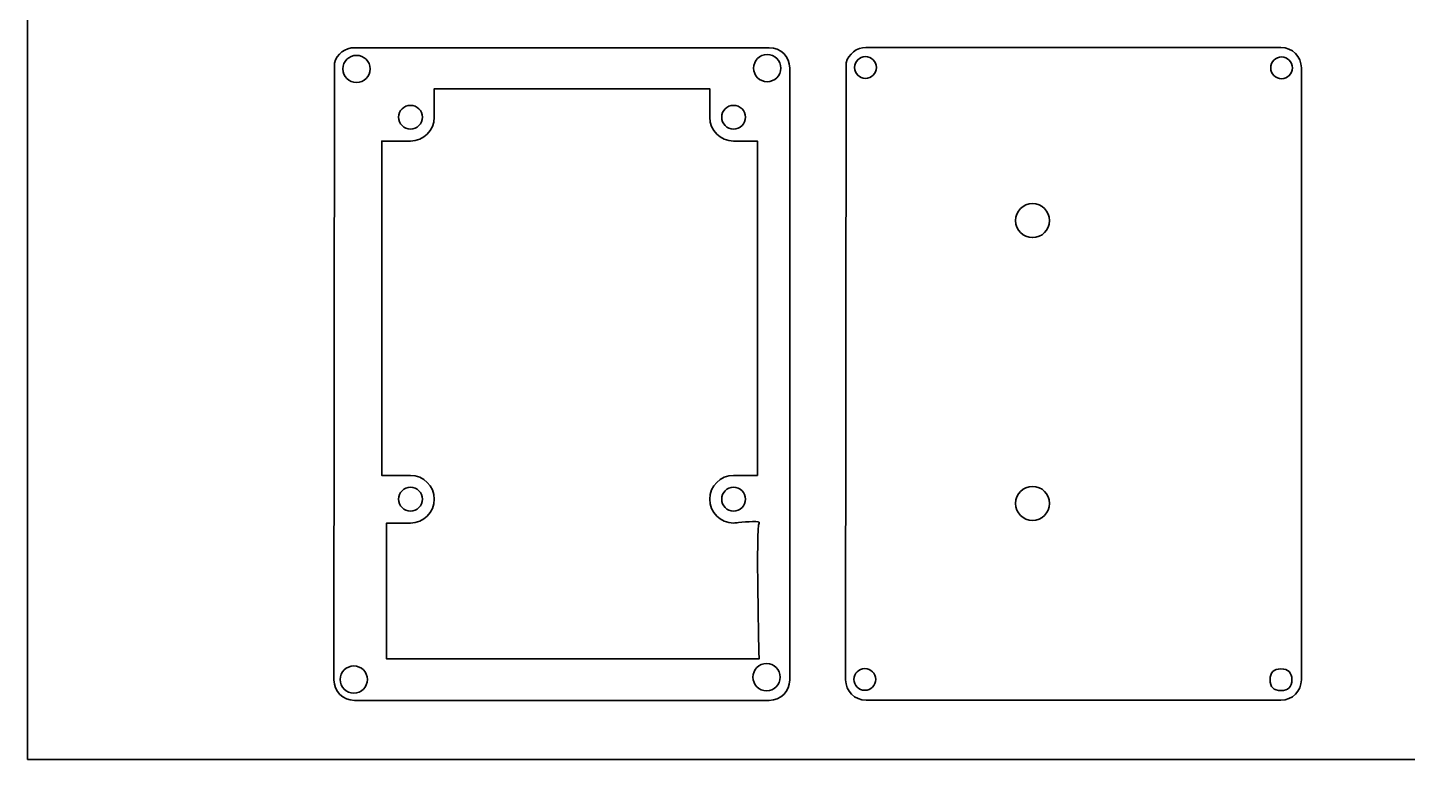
# Model space of a CAD drawing. Header units: inches. Extents: x -163 to 429, y 207 to 456.
# Drawn here: x 61.7 to 264.5, y 206.7 to 314.3 of the extents above; entities that cross this region are included whole.
import ezdxf

# ---------------------------------------------------------------- set-up
doc = ezdxf.new("R2010")
doc.units = ezdxf.units.IN
doc.header["$MEASUREMENT"] = 0
doc.layers.add('Livello 1', color=7, linetype='Continuous')

# ---------------------------------------------------------------- blocks, each defined once
blk = doc.blocks.new('block 15')
at = {"layer": 'Livello 1', "color": 250, "lineweight": 35}
blk.add_lwpolyline([(106.86, 309.08), (106.77, 218.37)], dxfattribs=at)
blk = doc.blocks.new('block 14')
at = {"layer": 'Livello 1'}
blk.add_blockref('block 15', (0, 0), dxfattribs=at)
blk = doc.blocks.new('block 17')
at = {"layer": 'Livello 1', "color": 250, "lineweight": 35}
blk.add_open_spline([(106.77, 218.37), (106.77, 216.71), (108.11, 215.37), (109.77, 215.37), (109.77, 215.37), (109.77, 215.37), (109.77, 215.37), (109.77, 215.37), (109.77, 215.37), (109.77, 215.37)], degree=3, knots=[0, 0, 0, 0, 1, 1, 1, 2, 2, 2, 3, 3, 3, 3], dxfattribs=at)
blk = doc.blocks.new('block 16')
at = {"layer": 'Livello 1'}
blk.add_blockref('block 17', (0, 0), dxfattribs=at)
blk = doc.blocks.new('block 19')
at = {"layer": 'Livello 1', "color": 250, "lineweight": 35}
blk.add_lwpolyline([(109.77, 215.37), (170.75, 215.37)], dxfattribs=at)
blk = doc.blocks.new('block 18')
at = {"layer": 'Livello 1'}
blk.add_blockref('block 19', (0, 0), dxfattribs=at)
blk = doc.blocks.new('block 21')
at = {"layer": 'Livello 1', "color": 250, "lineweight": 35}
blk.add_open_spline([(170.75, 215.37), (172.41, 215.37), (173.75, 216.71), (173.75, 218.37), (173.75, 218.37), (173.75, 218.37), (173.75, 218.37), (173.75, 218.37), (173.75, 218.37), (173.75, 218.37)], degree=3, knots=[0, 0, 0, 0, 1, 1, 1, 2, 2, 2, 3, 3, 3, 3], dxfattribs=at)
blk = doc.blocks.new('block 20')
at = {"layer": 'Livello 1'}
blk.add_blockref('block 21', (0, 0), dxfattribs=at)
blk = doc.blocks.new('block 23')
at = {"layer": 'Livello 1', "color": 250, "lineweight": 35}
blk.add_lwpolyline([(173.75, 218.37), (173.75, 308.35)], dxfattribs=at)
blk = doc.blocks.new('block 22')
at = {"layer": 'Livello 1'}
blk.add_blockref('block 23', (0, 0), dxfattribs=at)
blk = doc.blocks.new('block 25')
at = {"layer": 'Livello 1', "color": 250, "lineweight": 35}
blk.add_open_spline([(173.75, 308.35), (173.75, 310), (172.41, 311.34), (170.75, 311.34), (170.75, 311.34), (170.75, 311.34), (170.75, 311.34), (170.75, 311.34), (170.75, 311.34), (170.75, 311.34)], degree=3, knots=[0, 0, 0, 0, 1, 1, 1, 2, 2, 2, 3, 3, 3, 3], dxfattribs=at)
blk = doc.blocks.new('block 24')
at = {"layer": 'Livello 1'}
blk.add_blockref('block 25', (0, 0), dxfattribs=at)
blk = doc.blocks.new('block 27')
at = {"layer": 'Livello 1', "color": 250, "lineweight": 35}
blk.add_lwpolyline([(170.75, 311.34), (109.77, 311.34)], dxfattribs=at)
blk = doc.blocks.new('block 26')
at = {"layer": 'Livello 1'}
blk.add_blockref('block 27', (0, 0), dxfattribs=at)
blk = doc.blocks.new('block 29')
at = {"layer": 'Livello 1', "color": 250, "lineweight": 35}
blk.add_open_spline([(109.77, 311.34), (108.44, 311.38), (107.15, 310.37), (106.86, 309.08)], degree=3, dxfattribs=at)
blk = doc.blocks.new('block 28')
at = {"layer": 'Livello 1'}
blk.add_blockref('block 29', (0, 0), dxfattribs=at)
blk = doc.blocks.new('block 13')
at = {"layer": 'Livello 1'}
for name in ['block 28', 'block 26', 'block 24', 'block 14', 'block 22', 'block 16', 'block 20', 'block 18']:
    blk.add_blockref(name, (0, 0), dxfattribs=at)
blk = doc.blocks.new('block 30')
at = {"layer": 'Livello 1', "color": 250, "lineweight": 35}
blk.add_open_spline([(166.21, 241.53), (165.98, 241.48), (165.75, 241.45), (165.5, 241.45), (163.57, 241.45), (162, 243.02), (162, 244.95), (162, 246.89), (163.57, 248.45), (165.5, 248.45), (165.5, 248.45), (169, 248.45), (169, 248.45), (169, 248.45), (169, 297.61), (169, 297.61), (169, 297.61), (165.5, 297.61), (165.5, 297.61), (163.57, 297.61), (162, 299.18), (162, 301.11), (162, 301.11), (162, 305.3), (162, 305.3), (162, 305.3), (121.51, 305.3), (121.51, 305.3), (121.51, 305.3), (121.51, 301.11), (121.51, 301.11), (121.51, 299.18), (119.94, 297.61), (118.01, 297.61), (118.01, 297.61), (113.79, 297.61), (113.79, 297.61), (113.79, 297.61), (113.79, 296.14), (113.79, 296.14), (113.79, 296.14), (113.79, 248.45), (113.79, 248.45), (113.79, 248.45), (118.01, 248.45), (118.01, 248.45), (119.94, 248.45), (121.51, 246.89), (121.51, 244.95), (121.51, 243.02), (119.94, 241.45), (118.01, 241.45), (118.01, 241.45), (114.51, 241.45), (114.51, 241.45), (114.51, 241.45), (114.51, 221.47), (114.51, 221.47), (114.51, 221.47), (169.24, 221.47), (169.24, 221.47), (169.24, 221.47), (168.77, 240.98), (169.24, 241.45), (169.59, 241.8), (167.39, 241.64), (166.21, 241.53)], degree=3, knots=[0, 0, 0, 0, 1, 1, 1, 2, 2, 2, 3, 3, 3, 4, 4, 4, 5, 5, 5, 6, 6, 6, 7, 7, 7, 8, 8, 8, 9, 9, 9, 10, 10, 10, 11, 11, 11, 12, 12, 12, 13, 13, 13, 14, 14, 14, 15, 15, 15, 16, 16, 16, 17, 17, 17, 18, 18, 18, 19, 19, 19, 20, 20, 20, 21, 21, 21, 22, 22, 22, 22], dxfattribs=at)
blk = doc.blocks.new('block 12')
at = {"layer": 'Livello 1', "color": 250, "lineweight": 35}
for points in [[(119.76, 301.11), (119.76, 300.15), (118.98, 299.36), (118.01, 299.36), (117.05, 299.36), (116.26, 300.15), (116.26, 301.11), (116.26, 302.08), (117.05, 302.86), (118.01, 302.86), (118.98, 302.86), (119.76, 302.08), (119.76, 301.11)], [(167.25, 301.11), (167.25, 300.15), (166.47, 299.36), (165.5, 299.36), (164.54, 299.36), (163.75, 300.15), (163.75, 301.11), (163.75, 302.08), (164.54, 302.86), (165.5, 302.86), (166.47, 302.86), (167.25, 302.08), (167.25, 301.11)], [(119.76, 244.95), (119.76, 243.99), (118.98, 243.2), (118.01, 243.2), (117.05, 243.2), (116.26, 243.99), (116.26, 244.95), (116.26, 245.92), (117.05, 246.7), (118.01, 246.7), (118.98, 246.7), (119.76, 245.92), (119.76, 244.95)], [(167.25, 244.95), (167.25, 243.99), (166.47, 243.2), (165.5, 243.2), (164.54, 243.2), (163.75, 243.99), (163.75, 244.95), (163.75, 245.92), (164.54, 246.7), (165.5, 246.7), (166.47, 246.7), (167.25, 245.92), (167.25, 244.95)]]:
    blk.add_open_spline(points, degree=3, knots=[0, 0, 0, 0, 1, 1, 1, 2, 2, 2, 3, 3, 3, 4, 4, 4, 4], dxfattribs=at)
at = {"layer": 'Livello 1'}
for name in ['block 13', 'block 30']:
    blk.add_blockref(name, (0, 0), dxfattribs=at)
blk = doc.blocks.new('block 31')
at = {"layer": 'Livello 1', "color": 250, "lineweight": 35}
blk.add_open_spline([(209.44, 246.83), (210.82, 246.83), (211.94, 245.72), (211.94, 244.33), (211.94, 244.33), (211.94, 244.33), (211.94, 244.33), (211.94, 242.95), (210.82, 241.83), (209.44, 241.83), (209.44, 241.83), (209.44, 241.83), (209.44, 241.83), (208.06, 241.83), (206.94, 242.95), (206.94, 244.33), (206.94, 244.33), (206.94, 244.33), (206.94, 244.33), (206.94, 245.72), (208.06, 246.83), (209.44, 246.83)], degree=3, knots=[0, 0, 0, 0, 1, 1, 1, 2, 2, 2, 3, 3, 3, 4, 4, 4, 5, 5, 5, 6, 6, 6, 7, 7, 7, 7], dxfattribs=at)
blk = doc.blocks.new('block 32')
at = {"layer": 'Livello 1', "color": 250, "lineweight": 35}
blk.add_open_spline([(209.44, 288.41), (210.82, 288.41), (211.94, 287.29), (211.94, 285.91), (211.94, 285.91), (211.94, 285.91), (211.94, 285.91), (211.94, 284.53), (210.82, 283.41), (209.44, 283.41), (209.44, 283.41), (209.44, 283.41), (209.44, 283.41), (208.06, 283.41), (206.94, 284.53), (206.94, 285.91), (206.94, 285.91), (206.94, 285.91), (206.94, 285.91), (206.94, 287.29), (208.06, 288.41), (209.44, 288.41)], degree=3, knots=[0, 0, 0, 0, 1, 1, 1, 2, 2, 2, 3, 3, 3, 4, 4, 4, 5, 5, 5, 6, 6, 6, 7, 7, 7, 7], dxfattribs=at)
blk = doc.blocks.new('block 34')
at = {"layer": 'Livello 1', "color": 250, "lineweight": 35}
blk.add_lwpolyline([(182.06, 309.11), (181.97, 218.4)], dxfattribs=at)
blk = doc.blocks.new('block 33')
at = {"layer": 'Livello 1'}
blk.add_blockref('block 34', (0, 0), dxfattribs=at)
blk = doc.blocks.new('block 36')
at = {"layer": 'Livello 1', "color": 250, "lineweight": 35}
blk.add_open_spline([(181.97, 218.4), (181.97, 216.74), (183.31, 215.4), (184.97, 215.4), (184.97, 215.4), (184.97, 215.4), (184.97, 215.4), (184.97, 215.4), (184.97, 215.4), (184.97, 215.4)], degree=3, knots=[0, 0, 0, 0, 1, 1, 1, 2, 2, 2, 3, 3, 3, 3], dxfattribs=at)
blk = doc.blocks.new('block 35')
at = {"layer": 'Livello 1'}
blk.add_blockref('block 36', (0, 0), dxfattribs=at)
blk = doc.blocks.new('block 38')
at = {"layer": 'Livello 1', "color": 250, "lineweight": 35}
blk.add_lwpolyline([(184.97, 215.4), (245.95, 215.4)], dxfattribs=at)
blk = doc.blocks.new('block 37')
at = {"layer": 'Livello 1'}
blk.add_blockref('block 38', (0, 0), dxfattribs=at)
blk = doc.blocks.new('block 40')
at = {"layer": 'Livello 1', "color": 250, "lineweight": 35}
blk.add_open_spline([(245.95, 215.4), (247.61, 215.4), (248.95, 216.74), (248.95, 218.4), (248.95, 218.4), (248.95, 218.4), (248.95, 218.4), (248.95, 218.4), (248.95, 218.4), (248.95, 218.4)], degree=3, knots=[0, 0, 0, 0, 1, 1, 1, 2, 2, 2, 3, 3, 3, 3], dxfattribs=at)
blk = doc.blocks.new('block 39')
at = {"layer": 'Livello 1'}
blk.add_blockref('block 40', (0, 0), dxfattribs=at)
blk = doc.blocks.new('block 42')
at = {"layer": 'Livello 1', "color": 250, "lineweight": 35}
blk.add_lwpolyline([(248.95, 218.4), (248.95, 308.37)], dxfattribs=at)
blk = doc.blocks.new('block 41')
at = {"layer": 'Livello 1'}
blk.add_blockref('block 42', (0, 0), dxfattribs=at)
blk = doc.blocks.new('block 44')
at = {"layer": 'Livello 1', "color": 250, "lineweight": 35}
blk.add_open_spline([(248.95, 308.37), (248.95, 310.03), (247.6, 311.37), (245.95, 311.37), (245.95, 311.37), (245.95, 311.37), (245.95, 311.37), (245.95, 311.37), (245.95, 311.37), (245.95, 311.37)], degree=3, knots=[0, 0, 0, 0, 1, 1, 1, 2, 2, 2, 3, 3, 3, 3], dxfattribs=at)
blk = doc.blocks.new('block 43')
at = {"layer": 'Livello 1'}
blk.add_blockref('block 44', (0, 0), dxfattribs=at)
blk = doc.blocks.new('block 46')
at = {"layer": 'Livello 1', "color": 250, "lineweight": 35}
blk.add_lwpolyline([(245.95, 311.37), (184.96, 311.37)], dxfattribs=at)
blk = doc.blocks.new('block 45')
at = {"layer": 'Livello 1'}
blk.add_blockref('block 46', (0, 0), dxfattribs=at)
blk = doc.blocks.new('block 48')
at = {"layer": 'Livello 1', "color": 250, "lineweight": 35}
blk.add_open_spline([(184.96, 311.37), (183.64, 311.41), (182.35, 310.4), (182.06, 309.11)], degree=3, dxfattribs=at)
blk = doc.blocks.new('block 47')
at = {"layer": 'Livello 1'}
blk.add_blockref('block 48', (0, 0), dxfattribs=at)
blk = doc.blocks.new('block 50')
at = {"layer": 'Livello 1', "color": 250, "lineweight": 35}
blk.add_open_spline([(184.79, 220.06), (183.91, 220.06), (183.19, 219.34), (183.19, 218.46), (183.19, 218.46), (183.19, 218.46), (183.19, 218.46), (183.19, 217.57), (183.91, 216.86), (184.79, 216.86), (184.79, 216.86), (184.79, 216.86), (184.79, 216.86), (185.67, 216.86), (186.39, 217.57), (186.39, 218.46), (186.39, 218.46), (186.39, 218.46), (186.39, 218.46), (186.39, 219.34), (185.67, 220.06), (184.79, 220.06), (184.79, 220.06), (184.79, 220.06), (184.79, 220.06), (184.79, 220.06), (184.79, 220.06), (184.79, 220.06), (184.79, 220.06), (184.79, 220.06), (184.79, 220.06), (184.79, 220.06), (184.79, 220.06), (184.79, 220.06)], degree=3, knots=[0, 0, 0, 0, 1, 1, 1, 2, 2, 2, 3, 3, 3, 4, 4, 4, 5, 5, 5, 6, 6, 6, 7, 7, 7, 8, 8, 8, 9, 9, 9, 10, 10, 10, 11, 11, 11, 11], dxfattribs=at)
blk = doc.blocks.new('block 49')
at = {"layer": 'Livello 1'}
blk.add_blockref('block 50', (0, 0), dxfattribs=at)
blk = doc.blocks.new('block 52')
at = {"layer": 'Livello 1', "color": 250, "lineweight": 35}
blk.add_open_spline([(184.88, 310.03), (184, 310.03), (183.28, 309.31), (183.28, 308.43), (183.28, 308.43), (183.28, 308.43), (183.28, 308.43), (183.28, 307.54), (184, 306.83), (184.88, 306.83), (184.88, 306.83), (184.88, 306.83), (184.88, 306.83), (185.76, 306.83), (186.48, 307.54), (186.48, 308.43), (186.48, 308.43), (186.48, 308.43), (186.48, 308.43), (186.48, 309.31), (185.76, 310.03), (184.88, 310.03), (184.88, 310.03), (184.88, 310.03), (184.88, 310.03), (184.88, 310.03), (184.88, 310.03), (184.88, 310.03), (184.88, 310.03), (184.88, 310.03), (184.88, 310.03), (184.88, 310.03), (184.88, 310.03), (184.88, 310.03)], degree=3, knots=[0, 0, 0, 0, 1, 1, 1, 2, 2, 2, 3, 3, 3, 4, 4, 4, 5, 5, 5, 6, 6, 6, 7, 7, 7, 8, 8, 8, 9, 9, 9, 10, 10, 10, 11, 11, 11, 11], dxfattribs=at)
blk = doc.blocks.new('block 51')
at = {"layer": 'Livello 1'}
blk.add_blockref('block 52', (0, 0), dxfattribs=at)
blk = doc.blocks.new('block 54')
at = {"layer": 'Livello 1', "color": 250, "lineweight": 35}
blk.add_open_spline([(246.04, 309.97), (245.16, 309.97), (244.44, 309.25), (244.44, 308.37), (244.44, 308.37), (244.44, 308.37), (244.44, 308.37), (244.44, 307.48), (245.16, 306.77), (246.04, 306.77), (246.04, 306.77), (246.04, 306.77), (246.04, 306.77), (246.92, 306.77), (247.64, 307.48), (247.64, 308.37), (247.64, 308.37), (247.64, 308.37), (247.64, 308.37), (247.64, 309.25), (246.92, 309.97), (246.04, 309.97), (246.04, 309.97), (246.04, 309.97), (246.04, 309.97), (246.04, 309.97), (246.04, 309.97), (246.04, 309.97), (246.04, 309.97), (246.04, 309.97), (246.04, 309.97), (246.04, 309.97), (246.04, 309.97), (246.04, 309.97)], degree=3, knots=[0, 0, 0, 0, 1, 1, 1, 2, 2, 2, 3, 3, 3, 4, 4, 4, 5, 5, 5, 6, 6, 6, 7, 7, 7, 8, 8, 8, 9, 9, 9, 10, 10, 10, 11, 11, 11, 11], dxfattribs=at)
blk = doc.blocks.new('block 53')
at = {"layer": 'Livello 1'}
blk.add_blockref('block 54', (0, 0), dxfattribs=at)
blk = doc.blocks.new('block 56')
at = {"layer": 'Livello 1', "color": 250, "lineweight": 35}
blk.add_open_spline([(245.95, 220), (247.02, 220), (247.55, 219.46), (247.55, 218.4), (247.55, 218.4), (247.55, 218.4), (247.55, 218.4), (247.55, 218.4), (247.55, 218.4), (247.55, 218.4), (247.55, 218.4), (247.55, 218.4), (247.55, 218.4), (247.55, 217.33), (247.02, 216.8), (245.95, 216.8), (245.95, 216.8), (245.95, 216.8), (245.95, 216.8), (245.95, 216.8), (245.95, 216.8), (245.95, 216.8), (245.95, 216.8), (245.95, 216.8), (245.95, 216.8), (244.88, 216.8), (244.35, 217.33), (244.35, 218.4), (244.35, 218.4), (244.35, 218.4), (244.35, 218.4), (244.35, 218.4), (244.35, 218.4), (244.35, 218.4), (244.35, 218.4), (244.35, 218.4), (244.35, 218.4), (244.35, 219.46), (244.88, 220), (245.95, 220)], degree=3, knots=[0, 0, 0, 0, 1, 1, 1, 2, 2, 2, 3, 3, 3, 4, 4, 4, 5, 5, 5, 6, 6, 6, 7, 7, 7, 8, 8, 8, 9, 9, 9, 10, 10, 10, 11, 11, 11, 12, 12, 12, 13, 13, 13, 13], dxfattribs=at)
blk = doc.blocks.new('block 55')
at = {"layer": 'Livello 1'}
blk.add_blockref('block 56', (0, 0), dxfattribs=at)

msp = doc.modelspace()

# ---------------------------------------------------------------- linework, layer by layer
at = {"layer": 'Livello 1', "color": 250, "lineweight": 35}
msp.add_lwpolyline([(428.63, 206.69), (61.74, 206.69), (61.74, 456.46), (428.63, 456.46), (428.63, 206.69)], dxfattribs=at)
for points in [[(172.44, 308.34), (172.44, 307.24), (171.55, 306.34), (170.44, 306.34), (169.34, 306.34), (168.44, 307.24), (168.44, 308.34), (168.44, 309.44), (169.34, 310.34), (170.44, 310.34), (171.55, 310.34), (172.44, 309.44), (172.44, 308.34)], [(112.08, 308.21), (112.08, 307.11), (111.19, 306.21), (110.08, 306.21), (108.98, 306.21), (108.08, 307.11), (108.08, 308.21), (108.08, 309.32), (108.98, 310.21), (110.08, 310.21), (111.19, 310.21), (112.08, 309.32), (112.08, 308.21)], [(111.68, 218.43), (111.68, 217.33), (110.78, 216.43), (109.68, 216.43), (108.57, 216.43), (107.68, 217.33), (107.68, 218.43), (107.68, 219.54), (108.57, 220.43), (109.68, 220.43), (110.78, 220.43), (111.68, 219.54), (111.68, 218.43)], [(172.35, 218.78), (172.35, 217.68), (171.46, 216.78), (170.35, 216.78), (169.25, 216.78), (168.35, 217.68), (168.35, 218.78), (168.35, 219.89), (169.25, 220.78), (170.35, 220.78), (171.46, 220.78), (172.35, 219.89), (172.35, 218.78)]]:
    msp.add_open_spline(points, degree=3, knots=[0, 0, 0, 0, 1, 1, 1, 2, 2, 2, 3, 3, 3, 4, 4, 4, 4], dxfattribs=at)

# ---------------------------------------------------------------- block references
at = {"layer": 'Livello 1'}
for name in ['block 12', 'block 47', 'block 45', 'block 43', 'block 33', 'block 51', 'block 53', 'block 41', 'block 32', 'block 31', 'block 49', 'block 55', 'block 35', 'block 39', 'block 37']:
    msp.add_blockref(name, (0, 0), dxfattribs=at)

doc.saveas('drawing.dxf')
